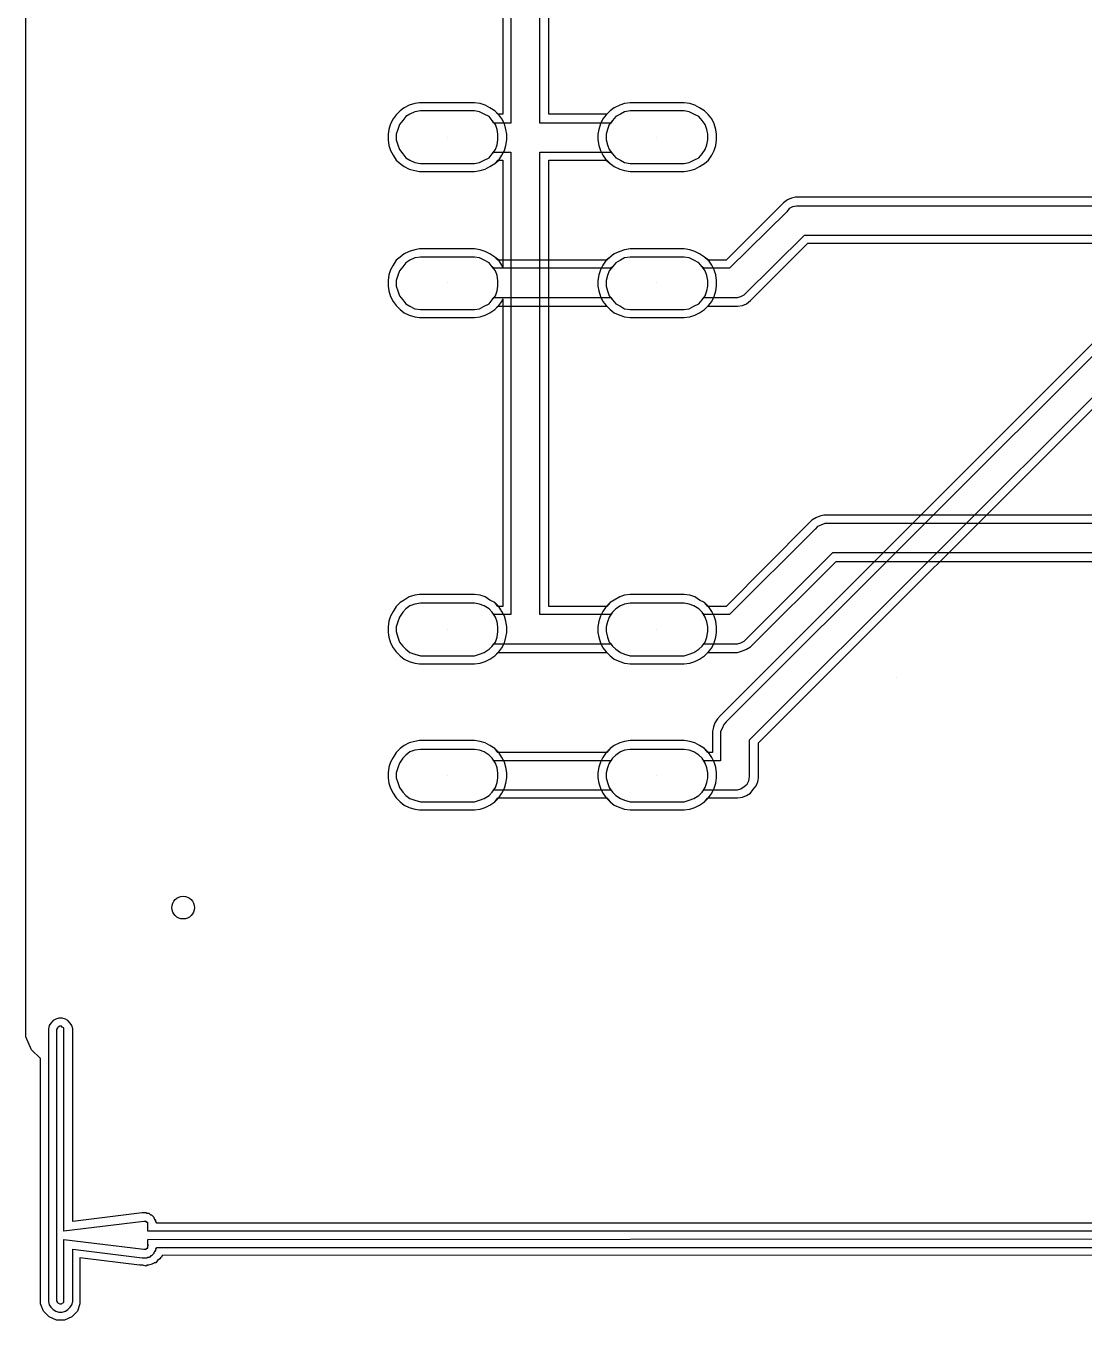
# Model space of a CAD drawing. Extents: x -4564 to 93, y -2534 to 43.
# Drawn here: x -4564 to -3252, y -2391 to -788 of the extents above; entities that cross this region are included whole.
import ezdxf

# ---------------------------------------------------------------- set-up
doc = ezdxf.new("R2010")
doc.units = 0
for name, color, linetype in [('10', 10, 'CONTINUOUS'), ('11', 11, 'CONTINUOUS'), ('3', 3, 'CONTINUOUS'), ('4', 4, 'CONTINUOUS'), ('5', 5, 'CONTINUOUS')]:
    doc.layers.add(name, color=color, linetype=linetype)

msp = doc.modelspace()

# ---------------------------------------------------------------- linework, layer by layer
at = {"layer": '10'}
msp.add_arc((-4369, -1880), 14, 180, 540, dxfattribs=at)
at = {"layer": '11'}
for p, q in [((-4042, -926), (-4042, -926)), ((-3782, -926), (-3782, -926)), ((-4042, -1106), (-4042, -1106)), ((-3782, -1106), (-3782, -1106)), ((-4042, -1535), (-4042, -1535)), ((-3782, -1535), (-3782, -1535)), ((-4042, -1716), (-4042, -1716)), ((-3782, -1716), (-3782, -1716))]:
    msp.add_line(p, q, dxfattribs=at)
at = {"layer": '3'}
for p, q in [((-4564, -2040), (-4564, 8)), ((-4564, -2040), (-4564, 8)), ((-3963, -334), (-3963, -908)), ((-3927, -908), (-3927, -334)), ((-2860, -815), (-3696, -1650)), ((-3667, -1672), (-2838, -844)), ((-4088, -897), (-4093, -900)), ((-4088, -897), (-4093, -900)), ((-4082, -894), (-4088, -897)), ((-4082, -894), (-4088, -897)), ((-4075, -893), (-4082, -894)), ((-4075, -893), (-4082, -894)), ((-4008, -893), (-4075, -893)), ((-4008, -893), (-4075, -893)), ((-4002, -894), (-4008, -893)), ((-4002, -894), (-4008, -893)), ((-3996, -897), (-4002, -894)), ((-3996, -897), (-4002, -894)), ((-3990, -900), (-3996, -897)), ((-3990, -900), (-3996, -897)), ((-3827, -897), (-3833, -900)), ((-3827, -897), (-3833, -900)), ((-3822, -894), (-3827, -897)), ((-3822, -894), (-3827, -897)), ((-3815, -893), (-3822, -894)), ((-3815, -893), (-3822, -894)), ((-3748, -893), (-3815, -893)), ((-3748, -893), (-3815, -893)), ((-3742, -894), (-3748, -893)), ((-3742, -894), (-3748, -893)), ((-3736, -897), (-3742, -894)), ((-3736, -897), (-3742, -894)), ((-3730, -900), (-3736, -897)), ((-3730, -900), (-3736, -897)), ((-4101, -910), (-4103, -916)), ((-4101, -910), (-4103, -916)), ((-4097, -905), (-4101, -910)), ((-4097, -905), (-4101, -910)), ((-4093, -900), (-4097, -905)), ((-4093, -900), (-4097, -905)), ((-3986, -905), (-3990, -900)), ((-3986, -905), (-3990, -900)), ((-3984, -908), (-3986, -905)), ((-3982, -910), (-3986, -905)), ((-3963, -908), (-3984, -908)), ((-3980, -916), (-3982, -910)), ((-3839, -908), (-3927, -908)), ((-3841, -910), (-3843, -916)), ((-3837, -905), (-3841, -910)), ((-3837, -905), (-3839, -908)), ((-3833, -900), (-3837, -905)), ((-3833, -900), (-3837, -905)), ((-3726, -905), (-3730, -900)), ((-3726, -905), (-3730, -900)), ((-3722, -910), (-3726, -905)), ((-3722, -910), (-3726, -905)), ((-3720, -916), (-3722, -910)), ((-3720, -916), (-3722, -910)), ((-4103, -916), (-4105, -922)), ((-4103, -916), (-4105, -922)), ((-4105, -922), (-4105, -929)), ((-4105, -922), (-4105, -929)), ((-4105, -929), (-4103, -935)), ((-4105, -929), (-4103, -935)), ((-3979, -922), (-3980, -916)), ((-3980, -935), (-3979, -929)), ((-3979, -929), (-3979, -922)), ((-3843, -916), (-3845, -922)), ((-3845, -922), (-3845, -929)), ((-3845, -929), (-3843, -935)), ((-3719, -922), (-3720, -916)), ((-3719, -922), (-3720, -916)), ((-3720, -935), (-3719, -929)), ((-3720, -935), (-3719, -929)), ((-3719, -929), (-3719, -922)), ((-3719, -929), (-3719, -922)), ((-4103, -935), (-4101, -941)), ((-4103, -935), (-4101, -941)), ((-4101, -941), (-4097, -946)), ((-4101, -941), (-4097, -946)), ((-3986, -946), (-3982, -941)), ((-3986, -946), (-3984, -944)), ((-3984, -944), (-3963, -944)), ((-3982, -941), (-3980, -935)), ((-3963, -944), (-3963, -1517)), ((-3927, -1517), (-3927, -944)), ((-3927, -944), (-3839, -944)), ((-3843, -935), (-3841, -941)), ((-3841, -941), (-3837, -946)), ((-3839, -944), (-3837, -946)), ((-3726, -946), (-3722, -941)), ((-3726, -946), (-3722, -941)), ((-3722, -941), (-3720, -935)), ((-3722, -941), (-3720, -935)), ((-4097, -946), (-4093, -951)), ((-4097, -946), (-4093, -951)), ((-4093, -951), (-4088, -954)), ((-4093, -951), (-4088, -954)), ((-4088, -954), (-4082, -957)), ((-4088, -954), (-4082, -957)), ((-4082, -957), (-4075, -958)), ((-4082, -957), (-4075, -958)), ((-4075, -958), (-4008, -958)), ((-4075, -958), (-4075, -958)), ((-4075, -958), (-4008, -958)), ((-4075, -958), (-4075, -958)), ((-4008, -958), (-4002, -957)), ((-4008, -958), (-4002, -957)), ((-4002, -957), (-3996, -954)), ((-4002, -957), (-3996, -954)), ((-3996, -954), (-3990, -951)), ((-3996, -954), (-3990, -951)), ((-3990, -951), (-3986, -946)), ((-3990, -951), (-3986, -946)), ((-3837, -946), (-3833, -951)), ((-3837, -946), (-3833, -951)), ((-3833, -951), (-3827, -954)), ((-3833, -951), (-3827, -954)), ((-3827, -954), (-3822, -957)), ((-3827, -954), (-3822, -957)), ((-3822, -957), (-3815, -958)), ((-3822, -957), (-3815, -958)), ((-3815, -958), (-3748, -958)), ((-3815, -958), (-3748, -958)), ((-3815, -958), (-3815, -958)), ((-3748, -958), (-3742, -957)), ((-3748, -958), (-3742, -957)), ((-3742, -957), (-3736, -954)), ((-3742, -957), (-3736, -954)), ((-3736, -954), (-3730, -951)), ((-3736, -954), (-3730, -951)), ((-3730, -951), (-3726, -946)), ((-3730, -951), (-3726, -946)), ((-3621, -1018), (-3692, -1088)), ((-3618, -1014), (-3621, -1018)), ((-3614, -1012), (-3618, -1014)), ((-3609, -1011), (-3614, -1012)), ((-2392, -1011), (-3609, -1011)), ((-3674, -1121), (-3599, -1047)), ((-3599, -1047), (-2392, -1047)), ((-4075, -1074), (-4082, -1075)), ((-4075, -1074), (-4082, -1075)), ((-4008, -1074), (-4075, -1074)), ((-4008, -1074), (-4075, -1074)), ((-4002, -1075), (-4008, -1074)), ((-4002, -1075), (-4008, -1074)), ((-3815, -1074), (-3822, -1075)), ((-3815, -1074), (-3822, -1075)), ((-3748, -1074), (-3815, -1074)), ((-3748, -1074), (-3815, -1074)), ((-3742, -1075), (-3748, -1074)), ((-3742, -1075), (-3748, -1074)), ((-4097, -1086), (-4101, -1091)), ((-4097, -1086), (-4101, -1091)), ((-4093, -1081), (-4097, -1086)), ((-4093, -1081), (-4097, -1086)), ((-4088, -1078), (-4093, -1081)), ((-4088, -1078), (-4093, -1081)), ((-4082, -1075), (-4088, -1078)), ((-4082, -1075), (-4088, -1078)), ((-3996, -1078), (-4002, -1075)), ((-3996, -1078), (-4002, -1075)), ((-3990, -1081), (-3996, -1078)), ((-3990, -1081), (-3996, -1078)), ((-3986, -1086), (-3990, -1081)), ((-3986, -1086), (-3990, -1081)), ((-3982, -1091), (-3986, -1086)), ((-3984, -1088), (-3986, -1086)), ((-3839, -1088), (-3984, -1088)), ((-3837, -1086), (-3841, -1091)), ((-3837, -1086), (-3839, -1088)), ((-3833, -1081), (-3837, -1086)), ((-3833, -1081), (-3837, -1086)), ((-3827, -1078), (-3833, -1081)), ((-3827, -1078), (-3833, -1081)), ((-3822, -1075), (-3827, -1078)), ((-3822, -1075), (-3827, -1078)), ((-3736, -1078), (-3742, -1075)), ((-3736, -1078), (-3742, -1075)), ((-3730, -1081), (-3736, -1078)), ((-3730, -1081), (-3736, -1078)), ((-3726, -1086), (-3730, -1081)), ((-3726, -1086), (-3730, -1081)), ((-3722, -1091), (-3726, -1086)), ((-3724, -1088), (-3726, -1086)), ((-3692, -1088), (-3724, -1088)), ((-4103, -1097), (-4105, -1103)), ((-4103, -1097), (-4105, -1103)), ((-4105, -1103), (-4105, -1110)), ((-4105, -1103), (-4105, -1110)), ((-4101, -1091), (-4103, -1097)), ((-4101, -1091), (-4103, -1097)), ((-3980, -1097), (-3982, -1091)), ((-3979, -1103), (-3980, -1097)), ((-3979, -1110), (-3979, -1103)), ((-3843, -1097), (-3845, -1103)), ((-3845, -1103), (-3845, -1110)), ((-3841, -1091), (-3843, -1097)), ((-3720, -1097), (-3722, -1091)), ((-3719, -1103), (-3720, -1097)), ((-3719, -1110), (-3719, -1103)), ((-4105, -1110), (-4103, -1116)), ((-4105, -1110), (-4103, -1116)), ((-4103, -1116), (-4101, -1122)), ((-4103, -1116), (-4101, -1122)), ((-4101, -1122), (-4097, -1127)), ((-4101, -1122), (-4097, -1127)), ((-3986, -1127), (-3982, -1122)), ((-3982, -1122), (-3980, -1116)), ((-3980, -1116), (-3979, -1110)), ((-3845, -1110), (-3843, -1116)), ((-3843, -1116), (-3841, -1122)), ((-3841, -1122), (-3837, -1127)), ((-3726, -1127), (-3722, -1122)), ((-3722, -1122), (-3720, -1116)), ((-3720, -1116), (-3719, -1110)), ((-3678, -1123), (-3674, -1121)), ((-4097, -1127), (-4093, -1132)), ((-4097, -1127), (-4093, -1132)), ((-4093, -1132), (-4088, -1135)), ((-4093, -1132), (-4088, -1135)), ((-4088, -1135), (-4082, -1138)), ((-4088, -1135), (-4082, -1138)), ((-4082, -1138), (-4075, -1139)), ((-4082, -1138), (-4075, -1139)), ((-4008, -1139), (-4002, -1138)), ((-4008, -1139), (-4002, -1138)), ((-4002, -1138), (-3996, -1135)), ((-4002, -1138), (-3996, -1135)), ((-3996, -1135), (-3990, -1132)), ((-3996, -1135), (-3990, -1132)), ((-3990, -1132), (-3986, -1127)), ((-3990, -1132), (-3986, -1127)), ((-3986, -1127), (-3984, -1124)), ((-3984, -1124), (-3839, -1124)), ((-3839, -1124), (-3837, -1127)), ((-3837, -1127), (-3833, -1132)), ((-3837, -1127), (-3833, -1132)), ((-3833, -1132), (-3827, -1135)), ((-3833, -1132), (-3827, -1135)), ((-3827, -1135), (-3822, -1138)), ((-3827, -1135), (-3822, -1138)), ((-3822, -1138), (-3815, -1139)), ((-3822, -1138), (-3815, -1139)), ((-3748, -1139), (-3742, -1138)), ((-3748, -1139), (-3742, -1138)), ((-3742, -1138), (-3736, -1135)), ((-3742, -1138), (-3736, -1135)), ((-3736, -1135), (-3730, -1132)), ((-3736, -1135), (-3730, -1132)), ((-3730, -1132), (-3726, -1127)), ((-3730, -1132), (-3726, -1127)), ((-3726, -1127), (-3724, -1124)), ((-3724, -1124), (-3682, -1124)), ((-3682, -1124), (-3678, -1123)), ((-4075, -1139), (-4008, -1139)), ((-4075, -1139), (-4075, -1139)), ((-4075, -1139), (-4008, -1139)), ((-4075, -1139), (-4075, -1139)), ((-3815, -1139), (-3748, -1139)), ((-3815, -1139), (-3815, -1139)), ((-3815, -1139), (-3748, -1139)), ((-3583, -1408), (-3586, -1411)), ((-3579, -1406), (-3583, -1408)), ((-3574, -1404), (-3579, -1406)), ((-3076, -1404), (-3574, -1404)), ((-3586, -1411), (-3692, -1517)), ((-3674, -1550), (-3564, -1440)), ((-3564, -1440), (-3076, -1440)), ((-4088, -1506), (-4093, -1510)), ((-4088, -1506), (-4093, -1510)), ((-4082, -1504), (-4088, -1506)), ((-4082, -1504), (-4088, -1506)), ((-4075, -1503), (-4082, -1504)), ((-4075, -1503), (-4082, -1504)), ((-4008, -1503), (-4075, -1503)), ((-4008, -1503), (-4075, -1503)), ((-4002, -1504), (-4008, -1503)), ((-4002, -1504), (-4008, -1503)), ((-3996, -1506), (-4002, -1504)), ((-3996, -1506), (-4002, -1504)), ((-3990, -1510), (-3996, -1506)), ((-3990, -1510), (-3996, -1506)), ((-3827, -1506), (-3833, -1510)), ((-3827, -1506), (-3833, -1510)), ((-3822, -1504), (-3827, -1506)), ((-3822, -1504), (-3827, -1506)), ((-3815, -1503), (-3822, -1504)), ((-3815, -1503), (-3822, -1504)), ((-3748, -1503), (-3815, -1503)), ((-3748, -1503), (-3815, -1503)), ((-3742, -1504), (-3748, -1503)), ((-3742, -1504), (-3748, -1503)), ((-3736, -1506), (-3742, -1504)), ((-3736, -1506), (-3742, -1504)), ((-3730, -1510), (-3736, -1506)), ((-3730, -1510), (-3736, -1506)), ((-4101, -1520), (-4103, -1526)), ((-4101, -1520), (-4103, -1526)), ((-4097, -1514), (-4101, -1520)), ((-4097, -1514), (-4101, -1520)), ((-4093, -1510), (-4097, -1514)), ((-4093, -1510), (-4097, -1514)), ((-3986, -1514), (-3990, -1510)), ((-3986, -1514), (-3990, -1510)), ((-3984, -1517), (-3986, -1514)), ((-3982, -1520), (-3986, -1514)), ((-3963, -1517), (-3984, -1517)), ((-3980, -1526), (-3982, -1520)), ((-3839, -1517), (-3927, -1517)), ((-3841, -1520), (-3843, -1526)), ((-3837, -1514), (-3841, -1520)), ((-3837, -1514), (-3839, -1517)), ((-3833, -1510), (-3837, -1514)), ((-3833, -1510), (-3837, -1514)), ((-3726, -1514), (-3730, -1510)), ((-3726, -1514), (-3730, -1510)), ((-3722, -1520), (-3726, -1514)), ((-3724, -1517), (-3726, -1514)), ((-3692, -1517), (-3724, -1517)), ((-3720, -1526), (-3722, -1520)), ((-4103, -1526), (-4105, -1532)), ((-4103, -1526), (-4105, -1532)), ((-4105, -1532), (-4105, -1538)), ((-4105, -1532), (-4105, -1538)), ((-4105, -1538), (-4103, -1545)), ((-4105, -1538), (-4103, -1545)), ((-3979, -1532), (-3980, -1526)), ((-3980, -1545), (-3979, -1538)), ((-3979, -1538), (-3979, -1532)), ((-3843, -1526), (-3845, -1532)), ((-3845, -1532), (-3845, -1538)), ((-3845, -1538), (-3843, -1545)), ((-3719, -1532), (-3720, -1526)), ((-3720, -1545), (-3719, -1538)), ((-3719, -1538), (-3719, -1532)), ((-4103, -1545), (-4101, -1551)), ((-4103, -1545), (-4101, -1551)), ((-4101, -1551), (-4097, -1556)), ((-4101, -1551), (-4097, -1556)), ((-3986, -1556), (-3982, -1551)), ((-3986, -1556), (-3984, -1553)), ((-3984, -1553), (-3839, -1553)), ((-3982, -1551), (-3980, -1545)), ((-3843, -1545), (-3841, -1551)), ((-3841, -1551), (-3837, -1556)), ((-3839, -1553), (-3837, -1556)), ((-3726, -1556), (-3722, -1551)), ((-3726, -1556), (-3724, -1553)), ((-3724, -1553), (-3682, -1553)), ((-3722, -1551), (-3720, -1545)), ((-3682, -1553), (-3678, -1552)), ((-3678, -1552), (-3674, -1550)), ((-4097, -1556), (-4093, -1560)), ((-4097, -1556), (-4093, -1560)), ((-4093, -1560), (-4088, -1564)), ((-4093, -1560), (-4088, -1564)), ((-4088, -1564), (-4082, -1566)), ((-4088, -1564), (-4082, -1566)), ((-4082, -1566), (-4075, -1568)), ((-4082, -1566), (-4075, -1568)), ((-4075, -1568), (-4008, -1568)), ((-4075, -1568), (-4008, -1568)), ((-4075, -1568), (-4075, -1568)), ((-4008, -1568), (-4002, -1566)), ((-4008, -1568), (-4002, -1566)), ((-4002, -1566), (-3996, -1564)), ((-4002, -1566), (-3996, -1564)), ((-3996, -1564), (-3990, -1560)), ((-3996, -1564), (-3990, -1560)), ((-3990, -1560), (-3986, -1556)), ((-3990, -1560), (-3986, -1556)), ((-3837, -1556), (-3833, -1560)), ((-3837, -1556), (-3833, -1560)), ((-3833, -1560), (-3827, -1564)), ((-3833, -1560), (-3827, -1564)), ((-3827, -1564), (-3822, -1566)), ((-3827, -1564), (-3822, -1566)), ((-3822, -1566), (-3815, -1568)), ((-3822, -1566), (-3815, -1568)), ((-3815, -1568), (-3748, -1568)), ((-3815, -1568), (-3748, -1568)), ((-3748, -1568), (-3742, -1566)), ((-3748, -1568), (-3742, -1566)), ((-3742, -1566), (-3736, -1564)), ((-3742, -1566), (-3736, -1564)), ((-3736, -1564), (-3730, -1560)), ((-3736, -1564), (-3730, -1560)), ((-3730, -1560), (-3726, -1556)), ((-3730, -1560), (-3726, -1556)), ((-3696, -1650), (-3699, -1653)), ((-3696, -1650), (-3696, -1650)), ((-3701, -1658), (-3703, -1662)), ((-3703, -1662), (-3703, -1698)), ((-3699, -1653), (-3701, -1658)), ((-3667, -1718), (-3667, -1672)), ((-4097, -1695), (-4101, -1701)), ((-4097, -1695), (-4101, -1701)), ((-4093, -1691), (-4097, -1695)), ((-4093, -1691), (-4097, -1695)), ((-4088, -1687), (-4093, -1691)), ((-4088, -1687), (-4093, -1691)), ((-4082, -1685), (-4088, -1687)), ((-4082, -1685), (-4088, -1687)), ((-4075, -1684), (-4082, -1685)), ((-4075, -1684), (-4082, -1685)), ((-4008, -1684), (-4075, -1684)), ((-4008, -1684), (-4075, -1684)), ((-4002, -1685), (-4008, -1684)), ((-4002, -1685), (-4008, -1684)), ((-3996, -1687), (-4002, -1685)), ((-3996, -1687), (-4002, -1685)), ((-3990, -1691), (-3996, -1687)), ((-3990, -1691), (-3996, -1687)), ((-3986, -1695), (-3990, -1691)), ((-3986, -1695), (-3990, -1691)), ((-3982, -1701), (-3986, -1695)), ((-3984, -1698), (-3986, -1695)), ((-3839, -1698), (-3984, -1698)), ((-3837, -1695), (-3841, -1701)), ((-3837, -1695), (-3839, -1698)), ((-3833, -1691), (-3837, -1695)), ((-3833, -1691), (-3837, -1695)), ((-3827, -1687), (-3833, -1691)), ((-3827, -1687), (-3833, -1691)), ((-3822, -1685), (-3827, -1687)), ((-3822, -1685), (-3827, -1687)), ((-3815, -1684), (-3822, -1685)), ((-3815, -1684), (-3822, -1685)), ((-3748, -1684), (-3815, -1684)), ((-3748, -1684), (-3815, -1684)), ((-3742, -1685), (-3748, -1684)), ((-3742, -1685), (-3748, -1684)), ((-3736, -1687), (-3742, -1685)), ((-3736, -1687), (-3742, -1685)), ((-3730, -1691), (-3736, -1687)), ((-3730, -1691), (-3736, -1687)), ((-3726, -1695), (-3730, -1691)), ((-3726, -1695), (-3730, -1691)), ((-3724, -1698), (-3726, -1695)), ((-3722, -1701), (-3726, -1695)), ((-3703, -1698), (-3724, -1698)), ((-4103, -1707), (-4105, -1713)), ((-4103, -1707), (-4105, -1713)), ((-4105, -1713), (-4105, -1719)), ((-4105, -1713), (-4105, -1719)), ((-4101, -1701), (-4103, -1707)), ((-4101, -1701), (-4103, -1707)), ((-3980, -1707), (-3982, -1701)), ((-3979, -1713), (-3980, -1707)), ((-3979, -1719), (-3979, -1713)), ((-3843, -1707), (-3845, -1713)), ((-3845, -1713), (-3845, -1719)), ((-3841, -1701), (-3843, -1707)), ((-3720, -1707), (-3722, -1701)), ((-3719, -1713), (-3720, -1707)), ((-3719, -1719), (-3719, -1713)), ((-4105, -1719), (-4103, -1725)), ((-4105, -1719), (-4103, -1725)), ((-4103, -1725), (-4101, -1731)), ((-4103, -1725), (-4101, -1731)), ((-4101, -1731), (-4097, -1737)), ((-4101, -1731), (-4097, -1737)), ((-3986, -1737), (-3982, -1731)), ((-3982, -1731), (-3980, -1725)), ((-3980, -1725), (-3979, -1719)), ((-3845, -1719), (-3843, -1725)), ((-3843, -1725), (-3841, -1731)), ((-3841, -1731), (-3837, -1737)), ((-3726, -1737), (-3722, -1731)), ((-3722, -1731), (-3720, -1725)), ((-3720, -1725), (-3719, -1719)), ((-3678, -1733), (-3674, -1730)), ((-3674, -1730), (-3670, -1727)), ((-3670, -1727), (-3668, -1723)), ((-3668, -1723), (-3667, -1718)), ((-4097, -1737), (-4093, -1741)), ((-4097, -1737), (-4093, -1741)), ((-4093, -1741), (-4088, -1745)), ((-4093, -1741), (-4088, -1745)), ((-4088, -1745), (-4082, -1747)), ((-4088, -1745), (-4082, -1747)), ((-4082, -1747), (-4075, -1749)), ((-4082, -1747), (-4075, -1749)), ((-4008, -1749), (-4002, -1747)), ((-4008, -1749), (-4002, -1747)), ((-4002, -1747), (-3996, -1745)), ((-4002, -1747), (-3996, -1745)), ((-3996, -1745), (-3990, -1741)), ((-3996, -1745), (-3990, -1741)), ((-3990, -1741), (-3986, -1737)), ((-3990, -1741), (-3986, -1737)), ((-3986, -1737), (-3984, -1734)), ((-3984, -1734), (-3839, -1734)), ((-3839, -1734), (-3837, -1737)), ((-3837, -1737), (-3833, -1741)), ((-3837, -1737), (-3833, -1741)), ((-3833, -1741), (-3827, -1745)), ((-3833, -1741), (-3827, -1745)), ((-3827, -1745), (-3822, -1747)), ((-3827, -1745), (-3822, -1747)), ((-3822, -1747), (-3815, -1749)), ((-3822, -1747), (-3815, -1749)), ((-3748, -1749), (-3742, -1747)), ((-3748, -1749), (-3742, -1747)), ((-3742, -1747), (-3736, -1745)), ((-3742, -1747), (-3736, -1745)), ((-3736, -1745), (-3730, -1741)), ((-3736, -1745), (-3730, -1741)), ((-3730, -1741), (-3726, -1737)), ((-3730, -1741), (-3726, -1737)), ((-3726, -1737), (-3724, -1734)), ((-3724, -1734), (-3682, -1734)), ((-3682, -1734), (-3678, -1733)), ((-4075, -1749), (-4008, -1749)), ((-4075, -1749), (-4075, -1749)), ((-4075, -1749), (-4008, -1749)), ((-4075, -1749), (-4075, -1749)), ((-3815, -1749), (-3748, -1749)), ((-3815, -1749), (-3815, -1749)), ((-3815, -1749), (-3748, -1749)), ((-4525, -2029), (-4526, -2031)), ((-4526, -2031), (-4526, -2285)), ((-4524, -2028), (-4525, -2029)), ((-4522, -2027), (-4524, -2028)), ((-4520, -2027), (-4522, -2027)), ((-4519, -2028), (-4520, -2027)), ((-4517, -2029), (-4519, -2028)), ((-4517, -2031), (-4517, -2029)), ((-4517, -2281), (-4517, -2031)), ((-4557, -2056), (-4564, -2040)), ((-4557, -2056), (-4564, -2040)), ((-4546, -2067), (-4557, -2056)), ((-4546, -2067), (-4557, -2056)), ((-4546, -2282), (-4546, -2067)), ((-4546, -2282), (-4546, -2067)), ((-4418, -2269), (-4517, -2281)), ((-4417, -2269), (-4418, -2269)), ((-4418, -2269), (-4418, -2269)), ((-4416, -2269), (-4417, -2269)), ((-4417, -2269), (-4417, -2269)), ((-4417, -2269), (-4417, -2269)), ((-4415, -2269), (-4416, -2269)), ((-4416, -2269), (-4416, -2269)), ((-4414, -2270), (-4415, -2269)), ((-4415, -2269), (-4415, -2269)), ((-4415, -2269), (-4415, -2269)), ((-4413, -2270), (-4414, -2270)), ((-4414, -2270), (-4414, -2270)), ((-4413, -2271), (-4413, -2270)), ((-4413, -2272), (-4413, -2271)), ((-4413, -2271), (-4413, -2271)), ((-4413, -2273), (-4413, -2272)), ((-4413, -2272), (-4413, -2272)), ((-4413, -2272), (-4413, -2272)), ((-4413, -2274), (-4413, -2273)), ((-4413, -2275), (-4413, -2274)), ((-4413, -2274), (-4413, -2274)), ((-4413, -2276), (-4413, -2275)), ((-4413, -2281), (-4413, -2276)), ((-4413, -2276), (-4413, -2276)), ((-4546, -2283), (-4546, -2282)), ((-4546, -2282), (-4546, -2282)), ((-4546, -2283), (-4546, -2282)), ((-4546, -2282), (-4546, -2282)), ((-4546, -2284), (-4546, -2283)), ((-4546, -2284), (-4546, -2283)), ((-4546, -2286), (-4546, -2284)), ((-4546, -2284), (-4546, -2284)), ((-4546, -2284), (-4546, -2284)), ((-4546, -2286), (-4546, -2284)), ((-4546, -2284), (-4546, -2284)), ((-4546, -2284), (-4546, -2284)), ((-4546, -2288), (-4546, -2286)), ((-4546, -2288), (-4546, -2286)), ((-4546, -2289), (-4546, -2288)), ((-4546, -2288), (-4546, -2288)), ((-4546, -2288), (-4546, -2288)), ((-4546, -2289), (-4546, -2288)), ((-4546, -2288), (-4546, -2288)), ((-4546, -2288), (-4546, -2288)), ((-4546, -2290), (-4546, -2289)), ((-4546, -2290), (-4546, -2289)), ((-4546, -2291), (-4546, -2290)), ((-4546, -2290), (-4546, -2290)), ((-4546, -2291), (-4546, -2290)), ((-4546, -2290), (-4546, -2290)), ((-4546, -2371), (-4546, -2291)), ((-4546, -2291), (-4546, -2291)), ((-4546, -2371), (-4546, -2291)), ((-4546, -2291), (-4546, -2291)), ((-4526, -2285), (-4526, -2285)), ((-4526, -2285), (-4526, -2285)), ((-4526, -2285), (-4526, -2285)), ((-4526, -2285), (-4526, -2285)), ((-4526, -2285), (-4526, -2286)), ((-4526, -2286), (-4526, -2286)), ((-4526, -2286), (-4526, -2286)), ((-4526, -2286), (-4526, -2286)), ((-4526, -2286), (-4526, -2286)), ((-4526, -2286), (-4526, -2286)), ((-4526, -2286), (-4526, -2286)), ((-4526, -2286), (-4526, -2287)), ((-4526, -2287), (-4526, -2287)), ((-4526, -2287), (-4526, -2287)), ((-4526, -2287), (-4526, -2367)), ((-4517, -2367), (-4517, -2291)), ((-4517, -2291), (-4418, -2303)), ((-2526, -2281), (-4413, -2281)), ((-4413, -2281), (-4413, -2281)), ((-4413, -2291), (-2526, -2290)), ((-4413, -2296), (-4413, -2291)), ((-4413, -2291), (-4413, -2291)), ((-4418, -2303), (-4418, -2303)), ((-4418, -2303), (-4417, -2303)), ((-4417, -2303), (-4417, -2303)), ((-4417, -2303), (-4417, -2303)), ((-4417, -2303), (-4416, -2303)), ((-4416, -2303), (-4416, -2303)), ((-4416, -2303), (-4415, -2303)), ((-4415, -2303), (-4414, -2302)), ((-4415, -2303), (-4415, -2303)), ((-4415, -2303), (-4415, -2303)), ((-4414, -2302), (-4414, -2302)), ((-4414, -2302), (-4413, -2302)), ((-4413, -2297), (-4413, -2296)), ((-4413, -2296), (-4413, -2296)), ((-4413, -2298), (-4413, -2297)), ((-4413, -2299), (-4412, -2298)), ((-4412, -2298), (-4413, -2298)), ((-4413, -2300), (-4413, -2299)), ((-4413, -2301), (-4413, -2300)), ((-4413, -2300), (-4413, -2300)), ((-4413, -2300), (-4413, -2300)), ((-4413, -2302), (-4413, -2301)), ((-4413, -2301), (-4413, -2301)), ((-4423, -2323), (-4497, -2314)), ((-4497, -2314), (-4497, -2371)), ((-4423, -2323), (-4497, -2314)), ((-4497, -2314), (-4497, -2371)), ((-4422, -2323), (-4423, -2323)), ((-4422, -2323), (-4423, -2323)), ((-4419, -2323), (-4422, -2323)), ((-4419, -2323), (-4422, -2323)), ((-4415, -2324), (-4419, -2323)), ((-4415, -2324), (-4419, -2323)), ((-4414, -2323), (-4415, -2324)), ((-4414, -2323), (-4415, -2324)), ((-4412, -2323), (-4414, -2323)), ((-4412, -2323), (-4414, -2323)), ((-4409, -2322), (-4412, -2323)), ((-4409, -2322), (-4412, -2323)), ((-4406, -2321), (-4409, -2322)), ((-4406, -2321), (-4409, -2322)), ((-4405, -2320), (-4406, -2321)), ((-4405, -2320), (-4406, -2321)), ((-4403, -2320), (-4405, -2320)), ((-4403, -2320), (-4405, -2320)), ((-4401, -2317), (-4403, -2320)), ((-4401, -2317), (-4403, -2320)), ((-4398, -2315), (-4401, -2317)), ((-4398, -2315), (-4401, -2317)), ((-4397, -2314), (-4398, -2315)), ((-4397, -2314), (-4398, -2315)), ((-4396, -2313), (-4397, -2314)), ((-4396, -2313), (-4397, -2314)), ((-4395, -2311), (-4396, -2313)), ((-4395, -2311), (-4396, -2313)), ((-2546, -2310), (-4395, -2311)), ((-2546, -2310), (-4395, -2311)), ((-4542, -2380), (-4546, -2371)), ((-4542, -2380), (-4546, -2371)), ((-4526, -2367), (-4525, -2369)), ((-4525, -2369), (-4524, -2370)), ((-4524, -2370), (-4522, -2371)), ((-4522, -2371), (-4520, -2371)), ((-4520, -2371), (-4519, -2370)), ((-4519, -2370), (-4517, -2369)), ((-4517, -2369), (-4517, -2367)), ((-4517, -2367), (-4517, -2367)), ((-4497, -2371), (-4500, -2380)), ((-4497, -2371), (-4500, -2380)), ((-4535, -2387), (-4542, -2380)), ((-4535, -2387), (-4542, -2380)), ((-4526, -2391), (-4535, -2387)), ((-4526, -2391), (-4535, -2387)), ((-4507, -2387), (-4516, -2391)), ((-4507, -2387), (-4516, -2391)), ((-4500, -2380), (-4507, -2387)), ((-4500, -2380), (-4507, -2387)), ((-4516, -2391), (-4526, -2391)), ((-4516, -2391), (-4526, -2391))]:
    msp.add_line(p, q, dxfattribs=at)
at = {"layer": '4'}
for p, q in [((-4564, -2040), (-4564, 8)), ((-4564, -2040), (-4564, 8)), ((-3916, -897), (-3916, -344)), ((-3973, -517), (-3973, -897)), ((-2868, -807), (-3703, -1642)), ((-3656, -1676), (-2834, -854)), ((-4100, -893), (-4105, -898)), ((-4100, -893), (-4105, -898)), ((-4095, -889), (-4100, -893)), ((-4095, -889), (-4100, -893)), ((-4089, -886), (-4095, -889)), ((-4089, -886), (-4095, -889)), ((-4082, -884), (-4089, -886)), ((-4082, -884), (-4089, -886)), ((-4076, -883), (-4082, -884)), ((-4076, -883), (-4082, -884)), ((-4008, -883), (-4076, -883)), ((-4008, -883), (-4076, -883)), ((-4001, -884), (-4008, -883)), ((-4001, -884), (-4008, -883)), ((-3995, -886), (-4001, -884)), ((-3995, -886), (-4001, -884)), ((-3989, -889), (-3995, -886)), ((-3989, -889), (-3995, -886)), ((-3983, -893), (-3989, -889)), ((-3983, -893), (-3989, -889)), ((-3979, -897), (-3983, -893)), ((-3978, -898), (-3983, -893)), ((-3973, -897), (-3979, -897)), ((-3844, -897), (-3916, -897)), ((-3840, -893), (-3845, -898)), ((-3840, -893), (-3844, -897)), ((-3835, -889), (-3840, -893)), ((-3835, -889), (-3840, -893)), ((-3828, -886), (-3835, -889)), ((-3828, -886), (-3835, -889)), ((-3822, -884), (-3828, -886)), ((-3822, -884), (-3828, -886)), ((-3815, -883), (-3822, -884)), ((-3815, -883), (-3822, -884)), ((-3748, -883), (-3815, -883)), ((-3748, -883), (-3815, -883)), ((-3741, -884), (-3748, -883)), ((-3741, -884), (-3748, -883)), ((-3735, -886), (-3741, -884)), ((-3735, -886), (-3741, -884)), ((-3729, -889), (-3735, -886)), ((-3729, -889), (-3735, -886)), ((-3723, -893), (-3729, -889)), ((-3723, -893), (-3729, -889)), ((-3718, -898), (-3723, -893)), ((-3718, -898), (-3723, -893)), ((-4112, -909), (-4114, -916)), ((-4112, -909), (-4114, -916)), ((-4109, -903), (-4112, -909)), ((-4109, -903), (-4112, -909)), ((-4105, -898), (-4109, -903)), ((-4105, -898), (-4109, -903)), ((-3974, -903), (-3978, -898)), ((-3971, -909), (-3974, -903)), ((-3969, -916), (-3971, -909)), ((-3852, -909), (-3854, -916)), ((-3849, -903), (-3852, -909)), ((-3845, -898), (-3849, -903)), ((-3714, -903), (-3718, -898)), ((-3714, -903), (-3718, -898)), ((-3711, -909), (-3714, -903)), ((-3711, -909), (-3714, -903)), ((-3709, -916), (-3711, -909)), ((-3709, -916), (-3711, -909)), ((-4114, -916), (-4115, -922)), ((-4114, -916), (-4115, -922)), ((-4115, -922), (-4115, -929)), ((-4115, -922), (-4115, -929)), ((-4115, -929), (-4114, -936)), ((-4115, -929), (-4114, -936)), ((-3968, -922), (-3969, -916)), ((-3969, -936), (-3968, -929)), ((-3968, -929), (-3968, -922)), ((-3854, -916), (-3855, -922)), ((-3855, -922), (-3855, -929)), ((-3855, -929), (-3854, -936)), ((-3708, -922), (-3709, -916)), ((-3708, -922), (-3709, -916)), ((-3709, -936), (-3708, -929)), ((-3709, -936), (-3708, -929)), ((-3708, -929), (-3708, -922)), ((-3708, -929), (-3708, -922)), ((-4114, -936), (-4112, -942)), ((-4114, -936), (-4112, -942)), ((-4112, -942), (-4109, -948)), ((-4112, -942), (-4109, -948)), ((-3974, -948), (-3971, -942)), ((-3971, -942), (-3969, -936)), ((-3854, -936), (-3852, -942)), ((-3852, -942), (-3849, -948)), ((-3714, -948), (-3711, -942)), ((-3714, -948), (-3711, -942)), ((-3711, -942), (-3709, -936)), ((-3711, -942), (-3709, -936)), ((-4109, -948), (-4105, -954)), ((-4109, -948), (-4105, -954)), ((-4105, -954), (-4100, -958)), ((-4105, -954), (-4100, -958)), ((-4100, -958), (-4095, -962)), ((-4100, -958), (-4095, -962)), ((-3989, -962), (-3983, -958)), ((-3989, -962), (-3983, -958)), ((-3983, -958), (-3979, -954)), ((-3983, -958), (-3978, -954)), ((-3979, -954), (-3973, -954)), ((-3978, -954), (-3974, -948)), ((-3973, -954), (-3973, -1087)), ((-3916, -1507), (-3916, -954)), ((-3916, -954), (-3844, -954)), ((-3849, -948), (-3845, -954)), ((-3845, -954), (-3840, -958)), ((-3844, -954), (-3840, -958)), ((-3840, -958), (-3835, -962)), ((-3840, -958), (-3835, -962)), ((-3729, -962), (-3723, -958)), ((-3729, -962), (-3723, -958)), ((-3723, -958), (-3718, -954)), ((-3723, -958), (-3718, -954)), ((-3718, -954), (-3714, -948)), ((-3718, -954), (-3714, -948)), ((-4095, -962), (-4089, -965)), ((-4095, -962), (-4089, -965)), ((-4089, -965), (-4082, -967)), ((-4089, -965), (-4082, -967)), ((-4082, -967), (-4076, -968)), ((-4082, -967), (-4076, -968)), ((-4076, -968), (-4008, -968)), ((-4076, -968), (-4008, -968)), ((-4076, -968), (-4076, -968)), ((-4008, -968), (-4001, -967)), ((-4008, -968), (-4001, -967)), ((-4001, -967), (-3995, -965)), ((-4001, -967), (-3995, -965)), ((-3995, -965), (-3989, -962)), ((-3995, -965), (-3989, -962)), ((-3835, -962), (-3828, -965)), ((-3835, -962), (-3828, -965)), ((-3828, -965), (-3822, -967)), ((-3828, -965), (-3822, -967)), ((-3822, -967), (-3815, -968)), ((-3822, -967), (-3815, -968)), ((-3815, -968), (-3748, -968)), ((-3815, -968), (-3748, -968)), ((-3815, -968), (-3815, -968)), ((-3748, -968), (-3741, -967)), ((-3748, -968), (-3741, -967)), ((-3741, -967), (-3735, -965)), ((-3741, -967), (-3735, -965)), ((-3735, -965), (-3729, -962)), ((-3735, -965), (-3729, -962)), ((-3625, -1007), (-3629, -1011)), ((-3620, -1003), (-3625, -1007)), ((-3615, -1001), (-3620, -1003)), ((-3610, -1000), (-3615, -1001)), ((-2395, -1000), (-3610, -1000)), ((-3629, -1011), (-3696, -1078)), ((-3666, -1128), (-3595, -1057)), ((-3595, -1057), (-2395, -1057)), ((-4100, -1074), (-4105, -1078)), ((-4100, -1074), (-4105, -1078)), ((-4095, -1070), (-4100, -1074)), ((-4095, -1070), (-4100, -1074)), ((-4089, -1067), (-4095, -1070)), ((-4089, -1067), (-4095, -1070)), ((-4082, -1065), (-4089, -1067)), ((-4082, -1065), (-4089, -1067)), ((-4076, -1064), (-4082, -1065)), ((-4076, -1064), (-4082, -1065)), ((-4008, -1064), (-4076, -1064)), ((-4008, -1064), (-4076, -1064)), ((-4001, -1065), (-4008, -1064)), ((-4001, -1065), (-4008, -1064)), ((-3995, -1067), (-4001, -1065)), ((-3995, -1067), (-4001, -1065)), ((-3989, -1070), (-3995, -1067)), ((-3989, -1070), (-3995, -1067)), ((-3983, -1074), (-3989, -1070)), ((-3983, -1074), (-3989, -1070)), ((-3978, -1078), (-3983, -1074)), ((-3979, -1078), (-3983, -1074)), ((-3840, -1074), (-3845, -1078)), ((-3840, -1074), (-3844, -1078)), ((-3835, -1070), (-3840, -1074)), ((-3835, -1070), (-3840, -1074)), ((-3828, -1067), (-3835, -1070)), ((-3828, -1067), (-3835, -1070)), ((-3822, -1065), (-3828, -1067)), ((-3822, -1065), (-3828, -1067)), ((-3815, -1064), (-3822, -1065)), ((-3815, -1064), (-3822, -1065)), ((-3748, -1064), (-3815, -1064)), ((-3748, -1064), (-3815, -1064)), ((-3741, -1065), (-3748, -1064)), ((-3741, -1065), (-3748, -1064)), ((-3735, -1067), (-3741, -1065)), ((-3735, -1067), (-3741, -1065)), ((-3729, -1070), (-3735, -1067)), ((-3729, -1070), (-3735, -1067)), ((-3723, -1074), (-3729, -1070)), ((-3723, -1074), (-3729, -1070)), ((-3718, -1078), (-3723, -1074)), ((-3719, -1078), (-3723, -1074)), ((-4112, -1090), (-4114, -1096)), ((-4112, -1090), (-4114, -1096)), ((-4109, -1084), (-4112, -1090)), ((-4109, -1084), (-4112, -1090)), ((-4105, -1078), (-4109, -1084)), ((-4105, -1078), (-4109, -1084)), ((-3844, -1078), (-3979, -1078)), ((-3974, -1084), (-3978, -1078)), ((-3973, -1087), (-3974, -1084)), ((-3852, -1090), (-3854, -1096)), ((-3849, -1084), (-3852, -1090)), ((-3845, -1078), (-3849, -1084)), ((-3696, -1078), (-3719, -1078)), ((-3714, -1084), (-3718, -1078)), ((-3711, -1090), (-3714, -1084)), ((-3709, -1096), (-3711, -1090)), ((-4114, -1096), (-4115, -1103)), ((-4114, -1096), (-4115, -1103)), ((-4115, -1103), (-4115, -1110)), ((-4115, -1103), (-4115, -1110)), ((-3854, -1096), (-3855, -1103)), ((-3855, -1103), (-3855, -1110)), ((-3708, -1103), (-3709, -1096)), ((-3708, -1110), (-3708, -1103)), ((-4115, -1110), (-4114, -1116)), ((-4115, -1110), (-4114, -1116)), ((-4114, -1116), (-4112, -1123)), ((-4114, -1116), (-4112, -1123)), ((-3855, -1110), (-3854, -1116)), ((-3854, -1116), (-3852, -1123)), ((-3711, -1123), (-3709, -1116)), ((-3709, -1116), (-3708, -1110)), ((-4112, -1123), (-4109, -1129)), ((-4112, -1123), (-4109, -1129)), ((-4109, -1129), (-4105, -1134)), ((-4109, -1129), (-4105, -1134)), ((-4105, -1134), (-4100, -1139)), ((-4105, -1134), (-4100, -1139)), ((-3983, -1139), (-3978, -1134)), ((-3983, -1139), (-3979, -1135)), ((-3979, -1135), (-3844, -1135)), ((-3978, -1134), (-3974, -1129)), ((-3974, -1129), (-3973, -1126)), ((-3973, -1126), (-3973, -1507)), ((-3852, -1123), (-3849, -1129)), ((-3849, -1129), (-3845, -1134)), ((-3845, -1134), (-3840, -1139)), ((-3844, -1135), (-3840, -1139)), ((-3723, -1139), (-3718, -1134)), ((-3723, -1139), (-3719, -1135)), ((-3719, -1135), (-3682, -1135)), ((-3718, -1134), (-3714, -1129)), ((-3714, -1129), (-3711, -1123)), ((-3682, -1135), (-3676, -1134)), ((-3676, -1134), (-3671, -1132)), ((-3671, -1132), (-3666, -1128)), ((-4100, -1139), (-4095, -1143)), ((-4100, -1139), (-4095, -1143)), ((-4095, -1143), (-4089, -1146)), ((-4095, -1143), (-4089, -1146)), ((-4089, -1146), (-4082, -1148)), ((-4089, -1146), (-4082, -1148)), ((-4082, -1148), (-4076, -1149)), ((-4082, -1148), (-4076, -1149)), ((-4076, -1149), (-4008, -1149)), ((-4076, -1149), (-4008, -1149)), ((-4076, -1149), (-4076, -1149)), ((-4008, -1149), (-4001, -1148)), ((-4008, -1149), (-4001, -1148)), ((-4001, -1148), (-3995, -1146)), ((-4001, -1148), (-3995, -1146)), ((-3995, -1146), (-3989, -1143)), ((-3995, -1146), (-3989, -1143)), ((-3989, -1143), (-3983, -1139)), ((-3989, -1143), (-3983, -1139)), ((-3840, -1139), (-3835, -1143)), ((-3840, -1139), (-3835, -1143)), ((-3835, -1143), (-3828, -1146)), ((-3835, -1143), (-3828, -1146)), ((-3828, -1146), (-3822, -1148)), ((-3828, -1146), (-3822, -1148)), ((-3822, -1148), (-3815, -1149)), ((-3822, -1148), (-3815, -1149)), ((-3815, -1149), (-3748, -1149)), ((-3815, -1149), (-3815, -1149)), ((-3815, -1149), (-3748, -1149)), ((-3748, -1149), (-3741, -1148)), ((-3748, -1149), (-3741, -1148)), ((-3741, -1148), (-3735, -1146)), ((-3741, -1148), (-3735, -1146)), ((-3735, -1146), (-3729, -1143)), ((-3735, -1146), (-3729, -1143)), ((-3729, -1143), (-3723, -1139)), ((-3729, -1143), (-3723, -1139)), ((-3575, -1394), (-3580, -1395)), ((-3087, -1394), (-3575, -1394)), ((-3594, -1404), (-3696, -1507)), ((-3590, -1400), (-3594, -1404)), ((-3585, -1397), (-3590, -1400)), ((-3580, -1395), (-3585, -1397)), ((-3666, -1557), (-3560, -1451)), ((-3560, -1451), (-3087, -1451)), ((-4105, -1507), (-4109, -1513)), ((-4105, -1507), (-4109, -1513)), ((-4100, -1502), (-4105, -1507)), ((-4100, -1502), (-4105, -1507)), ((-4095, -1499), (-4100, -1502)), ((-4095, -1499), (-4100, -1502)), ((-4089, -1495), (-4095, -1499)), ((-4089, -1495), (-4095, -1499)), ((-4082, -1493), (-4089, -1495)), ((-4082, -1493), (-4089, -1495)), ((-4076, -1492), (-4082, -1493)), ((-4076, -1492), (-4082, -1493)), ((-4008, -1492), (-4076, -1492)), ((-4008, -1492), (-4076, -1492)), ((-4001, -1493), (-4008, -1492)), ((-4001, -1493), (-4008, -1492)), ((-3995, -1495), (-4001, -1493)), ((-3995, -1495), (-4001, -1493)), ((-3989, -1499), (-3995, -1495)), ((-3989, -1499), (-3995, -1495)), ((-3983, -1502), (-3989, -1499)), ((-3983, -1502), (-3989, -1499)), ((-3979, -1507), (-3983, -1502)), ((-3978, -1507), (-3983, -1502)), ((-3973, -1507), (-3979, -1507)), ((-3974, -1513), (-3978, -1507)), ((-3844, -1507), (-3916, -1507)), ((-3845, -1507), (-3849, -1513)), ((-3840, -1502), (-3845, -1507)), ((-3840, -1502), (-3844, -1507)), ((-3835, -1499), (-3840, -1502)), ((-3835, -1499), (-3840, -1502)), ((-3828, -1495), (-3835, -1499)), ((-3828, -1495), (-3835, -1499)), ((-3822, -1493), (-3828, -1495)), ((-3822, -1493), (-3828, -1495)), ((-3815, -1492), (-3822, -1493)), ((-3815, -1492), (-3822, -1493)), ((-3748, -1492), (-3815, -1492)), ((-3748, -1492), (-3815, -1492)), ((-3741, -1493), (-3748, -1492)), ((-3741, -1493), (-3748, -1492)), ((-3735, -1495), (-3741, -1493)), ((-3735, -1495), (-3741, -1493)), ((-3729, -1499), (-3735, -1495)), ((-3729, -1499), (-3735, -1495)), ((-3723, -1502), (-3729, -1499)), ((-3723, -1502), (-3729, -1499)), ((-3718, -1507), (-3723, -1502)), ((-3719, -1507), (-3723, -1502)), ((-3696, -1507), (-3719, -1507)), ((-3714, -1513), (-3718, -1507)), ((-4112, -1519), (-4114, -1525)), ((-4112, -1519), (-4114, -1525)), ((-4109, -1513), (-4112, -1519)), ((-4109, -1513), (-4112, -1519)), ((-3971, -1519), (-3974, -1513)), ((-3969, -1525), (-3971, -1519)), ((-3852, -1519), (-3854, -1525)), ((-3849, -1513), (-3852, -1519)), ((-3711, -1519), (-3714, -1513)), ((-3709, -1525), (-3711, -1519)), ((-4114, -1525), (-4115, -1532)), ((-4114, -1525), (-4115, -1532)), ((-4115, -1532), (-4115, -1539)), ((-4115, -1532), (-4115, -1539)), ((-4115, -1539), (-4114, -1545)), ((-4115, -1539), (-4114, -1545)), ((-3968, -1532), (-3969, -1525)), ((-3969, -1545), (-3968, -1539)), ((-3968, -1539), (-3968, -1532)), ((-3854, -1525), (-3855, -1532)), ((-3855, -1532), (-3855, -1539)), ((-3855, -1539), (-3854, -1545)), ((-3708, -1532), (-3709, -1525)), ((-3709, -1545), (-3708, -1539)), ((-3708, -1539), (-3708, -1532)), ((-4114, -1545), (-4112, -1552)), ((-4114, -1545), (-4112, -1552)), ((-4112, -1552), (-4109, -1558)), ((-4112, -1552), (-4109, -1558)), ((-3974, -1558), (-3971, -1552)), ((-3971, -1552), (-3969, -1545)), ((-3854, -1545), (-3852, -1552)), ((-3852, -1552), (-3849, -1558)), ((-3714, -1558), (-3711, -1552)), ((-3711, -1552), (-3709, -1545)), ((-4109, -1558), (-4105, -1563)), ((-4109, -1558), (-4105, -1563)), ((-4105, -1563), (-4100, -1568)), ((-4105, -1563), (-4100, -1568)), ((-4100, -1568), (-4095, -1572)), ((-4100, -1568), (-4095, -1572)), ((-3989, -1572), (-3983, -1568)), ((-3989, -1572), (-3983, -1568)), ((-3983, -1568), (-3978, -1563)), ((-3983, -1568), (-3979, -1564)), ((-3979, -1564), (-3844, -1564)), ((-3978, -1563), (-3974, -1558)), ((-3849, -1558), (-3845, -1563)), ((-3845, -1563), (-3840, -1568)), ((-3844, -1564), (-3840, -1568)), ((-3840, -1568), (-3835, -1572)), ((-3840, -1568), (-3835, -1572)), ((-3729, -1572), (-3723, -1568)), ((-3729, -1572), (-3723, -1568)), ((-3723, -1568), (-3718, -1563)), ((-3723, -1568), (-3719, -1564)), ((-3719, -1564), (-3682, -1564)), ((-3718, -1563), (-3714, -1558)), ((-3682, -1564), (-3676, -1562)), ((-3676, -1562), (-3671, -1560)), ((-3671, -1560), (-3666, -1557)), ((-4095, -1572), (-4089, -1575)), ((-4095, -1572), (-4089, -1575)), ((-4089, -1575), (-4082, -1577)), ((-4089, -1575), (-4082, -1577)), ((-4082, -1577), (-4076, -1578)), ((-4082, -1577), (-4076, -1578)), ((-4076, -1578), (-4008, -1578)), ((-4076, -1578), (-4008, -1578)), ((-4076, -1578), (-4076, -1578)), ((-4008, -1578), (-4001, -1577)), ((-4008, -1578), (-4001, -1577)), ((-4001, -1577), (-3995, -1575)), ((-4001, -1577), (-3995, -1575)), ((-3995, -1575), (-3989, -1572)), ((-3995, -1575), (-3989, -1572)), ((-3835, -1572), (-3828, -1575)), ((-3835, -1572), (-3828, -1575)), ((-3828, -1575), (-3822, -1577)), ((-3828, -1575), (-3822, -1577)), ((-3822, -1577), (-3815, -1578)), ((-3822, -1577), (-3815, -1578)), ((-3815, -1578), (-3748, -1578)), ((-3815, -1578), (-3748, -1578)), ((-3748, -1578), (-3741, -1577)), ((-3748, -1578), (-3741, -1577)), ((-3741, -1577), (-3735, -1575)), ((-3741, -1577), (-3735, -1575)), ((-3735, -1575), (-3729, -1572)), ((-3735, -1575), (-3729, -1572)), ((-3710, -1651), (-3712, -1656)), ((-3707, -1646), (-3710, -1651)), ((-3703, -1642), (-3707, -1646)), ((-3703, -1642), (-3703, -1642)), ((-3712, -1656), (-3713, -1662)), ((-3713, -1662), (-3713, -1688)), ((-4100, -1683), (-4105, -1688)), ((-4100, -1683), (-4105, -1688)), ((-4095, -1679), (-4100, -1683)), ((-4095, -1679), (-4100, -1683)), ((-4089, -1676), (-4095, -1679)), ((-4089, -1676), (-4095, -1679)), ((-4082, -1674), (-4089, -1676)), ((-4082, -1674), (-4089, -1676)), ((-4076, -1673), (-4082, -1674)), ((-4076, -1673), (-4082, -1674)), ((-4008, -1673), (-4076, -1673)), ((-4008, -1673), (-4076, -1673)), ((-4001, -1674), (-4008, -1673)), ((-4001, -1674), (-4008, -1673)), ((-3995, -1676), (-4001, -1674)), ((-3995, -1676), (-4001, -1674)), ((-3989, -1679), (-3995, -1676)), ((-3989, -1679), (-3995, -1676)), ((-3983, -1683), (-3989, -1679)), ((-3983, -1683), (-3989, -1679)), ((-3978, -1688), (-3983, -1683)), ((-3979, -1688), (-3983, -1683)), ((-3840, -1683), (-3845, -1688)), ((-3840, -1683), (-3844, -1688)), ((-3835, -1679), (-3840, -1683)), ((-3835, -1679), (-3840, -1683)), ((-3828, -1676), (-3835, -1679)), ((-3828, -1676), (-3835, -1679)), ((-3822, -1674), (-3828, -1676)), ((-3822, -1674), (-3828, -1676)), ((-3815, -1673), (-3822, -1674)), ((-3815, -1673), (-3822, -1674)), ((-3748, -1673), (-3815, -1673)), ((-3748, -1673), (-3815, -1673)), ((-3741, -1674), (-3748, -1673)), ((-3741, -1674), (-3748, -1673)), ((-3735, -1676), (-3741, -1674)), ((-3735, -1676), (-3741, -1674)), ((-3729, -1679), (-3735, -1676)), ((-3729, -1679), (-3735, -1676)), ((-3723, -1683), (-3729, -1679)), ((-3723, -1683), (-3729, -1679)), ((-3719, -1688), (-3723, -1683)), ((-3718, -1688), (-3723, -1683)), ((-3656, -1719), (-3656, -1676)), ((-4109, -1694), (-4112, -1700)), ((-4109, -1694), (-4112, -1700)), ((-4105, -1688), (-4109, -1694)), ((-4105, -1688), (-4109, -1694)), ((-3844, -1688), (-3979, -1688)), ((-3974, -1694), (-3978, -1688)), ((-3971, -1700), (-3974, -1694)), ((-3849, -1694), (-3852, -1700)), ((-3845, -1688), (-3849, -1694)), ((-3713, -1688), (-3719, -1688)), ((-3714, -1694), (-3718, -1688)), ((-3711, -1700), (-3714, -1694)), ((-4114, -1706), (-4115, -1713)), ((-4114, -1706), (-4115, -1713)), ((-4115, -1713), (-4115, -1719)), ((-4115, -1713), (-4115, -1719)), ((-4112, -1700), (-4114, -1706)), ((-4112, -1700), (-4114, -1706)), ((-3969, -1706), (-3971, -1700)), ((-3968, -1713), (-3969, -1706)), ((-3968, -1719), (-3968, -1713)), ((-3854, -1706), (-3855, -1713)), ((-3855, -1713), (-3855, -1719)), ((-3852, -1700), (-3854, -1706)), ((-3709, -1706), (-3711, -1700)), ((-3708, -1713), (-3709, -1706)), ((-3708, -1719), (-3708, -1713)), ((-4115, -1719), (-4114, -1726)), ((-4115, -1719), (-4114, -1726)), ((-4114, -1726), (-4112, -1732)), ((-4114, -1726), (-4112, -1732)), ((-3971, -1732), (-3969, -1726)), ((-3969, -1726), (-3968, -1719)), ((-3855, -1719), (-3854, -1726)), ((-3854, -1726), (-3852, -1732)), ((-3711, -1732), (-3709, -1726)), ((-3709, -1726), (-3708, -1719)), ((-3663, -1734), (-3659, -1729)), ((-3659, -1729), (-3657, -1724)), ((-3657, -1724), (-3656, -1719)), ((-4112, -1732), (-4109, -1738)), ((-4112, -1732), (-4109, -1738)), ((-4109, -1738), (-4105, -1744)), ((-4109, -1738), (-4105, -1744)), ((-4105, -1744), (-4100, -1749)), ((-4105, -1744), (-4100, -1749)), ((-3983, -1749), (-3978, -1744)), ((-3983, -1749), (-3979, -1744)), ((-3979, -1744), (-3844, -1744)), ((-3978, -1744), (-3974, -1738)), ((-3974, -1738), (-3971, -1732)), ((-3852, -1732), (-3849, -1738)), ((-3849, -1738), (-3845, -1744)), ((-3845, -1744), (-3840, -1749)), ((-3844, -1744), (-3840, -1749)), ((-3723, -1749), (-3719, -1744)), ((-3723, -1749), (-3718, -1744)), ((-3719, -1744), (-3682, -1744)), ((-3718, -1744), (-3714, -1738)), ((-3714, -1738), (-3711, -1732)), ((-3682, -1744), (-3676, -1743)), ((-3676, -1743), (-3671, -1741)), ((-3671, -1741), (-3666, -1738)), ((-3666, -1738), (-3663, -1734)), ((-4100, -1749), (-4095, -1753)), ((-4100, -1749), (-4095, -1753)), ((-4095, -1753), (-4089, -1756)), ((-4095, -1753), (-4089, -1756)), ((-4089, -1756), (-4082, -1758)), ((-4089, -1756), (-4082, -1758)), ((-4082, -1758), (-4076, -1759)), ((-4082, -1758), (-4076, -1759)), ((-4076, -1759), (-4008, -1759)), ((-4076, -1759), (-4076, -1759)), ((-4076, -1759), (-4008, -1759)), ((-4076, -1759), (-4076, -1759)), ((-4008, -1759), (-4001, -1758)), ((-4008, -1759), (-4001, -1758)), ((-4001, -1758), (-3995, -1756)), ((-4001, -1758), (-3995, -1756)), ((-3995, -1756), (-3989, -1753)), ((-3995, -1756), (-3989, -1753)), ((-3989, -1753), (-3983, -1749)), ((-3989, -1753), (-3983, -1749)), ((-3840, -1749), (-3835, -1753)), ((-3840, -1749), (-3835, -1753)), ((-3835, -1753), (-3828, -1756)), ((-3835, -1753), (-3828, -1756)), ((-3828, -1756), (-3822, -1758)), ((-3828, -1756), (-3822, -1758)), ((-3822, -1758), (-3815, -1759)), ((-3822, -1758), (-3815, -1759)), ((-3815, -1759), (-3748, -1759)), ((-3815, -1759), (-3748, -1759)), ((-3748, -1759), (-3741, -1758)), ((-3748, -1759), (-3741, -1758)), ((-3741, -1758), (-3735, -1756)), ((-3741, -1758), (-3735, -1756)), ((-3735, -1756), (-3729, -1753)), ((-3735, -1756), (-3729, -1753)), ((-3729, -1753), (-3723, -1749)), ((-3729, -1753), (-3723, -1749)), ((-4530, -2020), (-4533, -2023)), ((-4527, -2018), (-4530, -2020)), ((-4523, -2017), (-4527, -2018)), ((-4519, -2017), (-4523, -2017)), ((-4515, -2018), (-4519, -2017)), ((-4512, -2020), (-4515, -2018)), ((-4509, -2023), (-4512, -2020)), ((-4535, -2026), (-4536, -2030)), ((-4536, -2030), (-4536, -2284)), ((-4533, -2023), (-4535, -2026)), ((-4507, -2026), (-4509, -2023)), ((-4506, -2030), (-4507, -2026)), ((-4506, -2269), (-4506, -2030)), ((-4557, -2056), (-4564, -2040)), ((-4557, -2056), (-4564, -2040)), ((-4546, -2067), (-4557, -2056)), ((-4546, -2067), (-4557, -2056)), ((-4546, -2282), (-4546, -2067)), ((-4546, -2282), (-4546, -2067)), ((-4420, -2258), (-4506, -2269)), ((-4419, -2258), (-4420, -2258)), ((-4418, -2258), (-4419, -2258)), ((-4417, -2258), (-4418, -2258)), ((-4416, -2258), (-4417, -2258)), ((-4415, -2258), (-4416, -2258)), ((-4414, -2259), (-4415, -2258)), ((-4413, -2259), (-4414, -2259)), ((-4412, -2259), (-4413, -2259)), ((-4411, -2259), (-4412, -2259)), ((-4410, -2260), (-4411, -2259)), ((-4409, -2261), (-4410, -2260)), ((-4410, -2260), (-4410, -2260)), ((-4408, -2261), (-4409, -2261)), ((-4407, -2262), (-4408, -2261)), ((-4406, -2263), (-4407, -2262)), ((-4405, -2264), (-4406, -2263)), ((-4406, -2263), (-4406, -2263)), ((-4405, -2265), (-4405, -2264)), ((-4404, -2266), (-4405, -2265)), ((-4404, -2267), (-4404, -2266)), ((-4403, -2267), (-4404, -2267)), ((-4403, -2268), (-4403, -2267)), ((-4403, -2269), (-4403, -2268)), ((-4402, -2270), (-4403, -2269)), ((-4402, -2271), (-4402, -2270)), ((-2533, -2271), (-4402, -2271)), ((-4546, -2283), (-4546, -2282)), ((-4546, -2282), (-4546, -2282)), ((-4546, -2283), (-4546, -2282)), ((-4546, -2282), (-4546, -2282)), ((-4546, -2284), (-4546, -2283)), ((-4546, -2284), (-4546, -2283)), ((-4546, -2286), (-4546, -2284)), ((-4546, -2284), (-4546, -2284)), ((-4546, -2284), (-4546, -2284)), ((-4546, -2286), (-4546, -2284)), ((-4546, -2284), (-4546, -2284)), ((-4546, -2284), (-4546, -2284)), ((-4546, -2288), (-4546, -2286)), ((-4546, -2288), (-4546, -2286)), ((-4546, -2289), (-4546, -2288)), ((-4546, -2288), (-4546, -2288)), ((-4546, -2288), (-4546, -2288)), ((-4546, -2289), (-4546, -2288)), ((-4546, -2288), (-4546, -2288)), ((-4546, -2288), (-4546, -2288)), ((-4546, -2290), (-4546, -2289)), ((-4546, -2290), (-4546, -2289)), ((-4546, -2291), (-4546, -2290)), ((-4546, -2290), (-4546, -2290)), ((-4546, -2291), (-4546, -2290)), ((-4546, -2290), (-4546, -2290)), ((-4546, -2371), (-4546, -2291)), ((-4546, -2291), (-4546, -2291)), ((-4546, -2371), (-4546, -2291)), ((-4546, -2291), (-4546, -2291)), ((-4536, -2284), (-4536, -2285)), ((-4536, -2285), (-4536, -2285)), ((-4536, -2285), (-4536, -2286)), ((-4536, -2286), (-4536, -2286)), ((-4536, -2286), (-4536, -2286)), ((-4536, -2286), (-4536, -2286)), ((-4536, -2286), (-4536, -2286)), ((-4536, -2286), (-4536, -2286)), ((-4536, -2286), (-4536, -2287)), ((-4536, -2287), (-4536, -2287)), ((-4536, -2287), (-4536, -2287)), ((-4536, -2287), (-4536, -2288)), ((-4536, -2288), (-4536, -2288)), ((-4536, -2288), (-4536, -2288)), ((-4536, -2288), (-4536, -2368)), ((-4506, -2368), (-4506, -2303)), ((-4506, -2303), (-4420, -2314)), ((-4406, -2309), (-4405, -2308)), ((-4405, -2307), (-4404, -2306)), ((-4405, -2308), (-4405, -2307)), ((-4404, -2306), (-4404, -2305)), ((-4404, -2305), (-4403, -2305)), ((-4403, -2303), (-4402, -2302)), ((-4403, -2304), (-4403, -2303)), ((-4403, -2305), (-4403, -2304)), ((-4402, -2302), (-4402, -2301)), ((-4402, -2301), (-2536, -2301)), ((-4423, -2323), (-4497, -2314)), ((-4497, -2314), (-4497, -2371)), ((-4423, -2323), (-4497, -2314)), ((-4497, -2314), (-4497, -2371)), ((-4422, -2323), (-4423, -2323)), ((-4422, -2323), (-4423, -2323)), ((-4419, -2323), (-4422, -2323)), ((-4419, -2323), (-4422, -2323)), ((-4420, -2314), (-4419, -2314)), ((-4419, -2314), (-4418, -2314)), ((-4415, -2324), (-4419, -2323)), ((-4415, -2324), (-4419, -2323)), ((-4418, -2314), (-4417, -2314)), ((-4417, -2314), (-4416, -2314)), ((-4416, -2314), (-4415, -2314)), ((-4415, -2314), (-4414, -2314)), ((-4414, -2323), (-4415, -2324)), ((-4414, -2323), (-4415, -2324)), ((-4414, -2314), (-4413, -2313)), ((-4412, -2323), (-4414, -2323)), ((-4412, -2323), (-4414, -2323)), ((-4413, -2313), (-4412, -2313)), ((-4412, -2313), (-4411, -2313)), ((-4409, -2322), (-4412, -2323)), ((-4409, -2322), (-4412, -2323)), ((-4411, -2313), (-4410, -2312)), ((-4410, -2312), (-4409, -2312)), ((-4409, -2312), (-4409, -2311)), ((-4409, -2311), (-4408, -2311)), ((-4406, -2321), (-4409, -2322)), ((-4406, -2321), (-4409, -2322)), ((-4408, -2311), (-4407, -2310)), ((-4407, -2310), (-4406, -2309)), ((-4406, -2309), (-4406, -2309)), ((-4405, -2320), (-4406, -2321)), ((-4405, -2320), (-4406, -2321)), ((-4403, -2320), (-4405, -2320)), ((-4403, -2320), (-4405, -2320)), ((-4401, -2317), (-4403, -2320)), ((-4401, -2317), (-4403, -2320)), ((-4398, -2315), (-4401, -2317)), ((-4398, -2315), (-4401, -2317)), ((-4397, -2314), (-4398, -2315)), ((-4397, -2314), (-4398, -2315)), ((-4396, -2313), (-4397, -2314)), ((-4396, -2313), (-4397, -2314)), ((-4395, -2311), (-4396, -2313)), ((-4395, -2311), (-4396, -2313)), ((-2546, -2310), (-4395, -2311)), ((-2546, -2310), (-4395, -2311)), ((-4542, -2380), (-4546, -2371)), ((-4542, -2380), (-4546, -2371)), ((-4536, -2368), (-4535, -2372)), ((-4535, -2372), (-4533, -2375)), ((-4509, -2375), (-4507, -2372)), ((-4507, -2372), (-4506, -2368)), ((-4506, -2368), (-4506, -2368)), ((-4497, -2371), (-4500, -2380)), ((-4497, -2371), (-4500, -2380)), ((-4535, -2387), (-4542, -2380)), ((-4535, -2387), (-4542, -2380)), ((-4526, -2391), (-4535, -2387)), ((-4526, -2391), (-4535, -2387)), ((-4533, -2375), (-4530, -2378)), ((-4530, -2378), (-4527, -2380)), ((-4527, -2380), (-4523, -2381)), ((-4523, -2381), (-4519, -2381)), ((-4519, -2381), (-4515, -2380)), ((-4507, -2387), (-4516, -2391)), ((-4507, -2387), (-4516, -2391)), ((-4515, -2380), (-4512, -2378)), ((-4512, -2378), (-4509, -2375)), ((-4500, -2380), (-4507, -2387)), ((-4500, -2380), (-4507, -2387)), ((-4516, -2391), (-4526, -2391)), ((-4516, -2391), (-4526, -2391))]:
    msp.add_line(p, q, dxfattribs=at)
at = {"layer": '5'}
msp.add_line((-3485, -1595), (-3485, -1595), dxfattribs=at)

doc.saveas('drawing.dxf')
